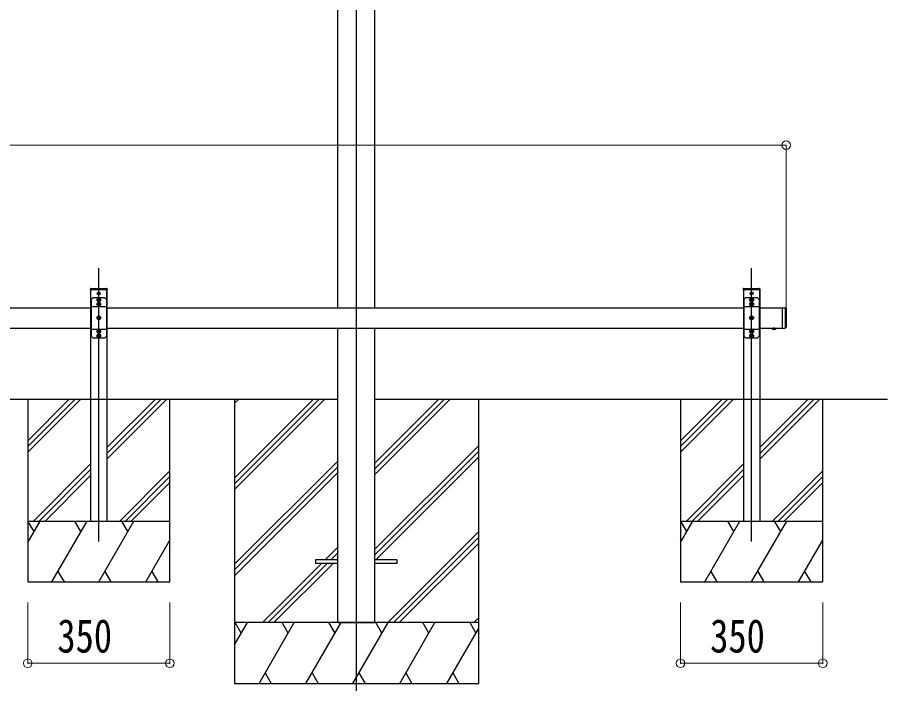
# Model space of a CAD drawing. Units: millimetres, scale not verified. Extents: x -10512 to 10512, y -7425 to 7425.
# Drawn here: x 42 to 2184, y -4759 to -3119 of the extents above; entities that cross this region are included whole.
import ezdxf
from ezdxf.enums import TextEntityAlignment as Align

# ---------------------------------------------------------------- set-up
doc = ezdxf.new("R2010")
doc.units = ezdxf.units.MM
doc.header["$LTSCALE"] = 30
for name, color, linetype in [('0-4_YKK_12', 2, 'Continuous'), ('0-5_YKK_13', 4, 'Continuous'), ('0-6_YKK_A1', 4, 'Continuous')]:
    doc.layers.add(name, color=color, linetype=linetype)
doc.layers.add('0-7_YKK_D', color=6, linetype='Continuous', lineweight=18)
doc.styles.add('ＭＳ ゴシック', font='')
doc.styles.get('ＭＳ ゴシック').set_extended_font_data('MS Gothic')

msp = doc.modelspace()

# ---------------------------------------------------------------- linework, layer by layer
at = {"layer": '0-4_YKK_12'}
for p, q in [((876.01, -4808.53), (876.01, -1751.39)), ((242.01, -4408.53), (242.01, -3736.03)), ((1849.01, -4408.53), (1849.01, -3736.03)), ((237.86, -3798.53), (246.16, -3798.53)), ((242, -3819.77), (242, -3808.3)), ((242.01, -3802.68), (242.01, -3794.38)), ((1844.86, -3798.53), (1853.16, -3798.53)), ((1849, -3819.77), (1849, -3808.3)), ((1849.01, -3802.68), (1849.01, -3794.38)), ((236.27, -3814.03), (247.74, -3814.03)), ((236.27, -3825.03), (247.74, -3825.03)), ((242, -3830.77), (242, -3819.3)), ((1843.27, -3814.03), (1854.74, -3814.03)), ((1843.27, -3825.03), (1854.74, -3825.03)), ((1849, -3830.77), (1849, -3819.3)), ((242, -3864.27), (242, -3852.8)), ((1849, -3864.27), (1849, -3852.8)), ((236.27, -3858.53), (247.74, -3858.53)), ((1843.27, -3858.53), (1854.74, -3858.53)), ((236.27, -3892.03), (247.74, -3892.03)), ((242, -3897.77), (242, -3886.3)), ((242, -3908.77), (242, -3897.3)), ((1843.27, -3892.03), (1854.74, -3892.03)), ((1849, -3897.77), (1849, -3886.3)), ((1849, -3908.77), (1849, -3897.3)), ((236.27, -3903.03), (247.74, -3903.03)), ((1843.27, -3903.03), (1854.74, -3903.03))]:
    msp.add_line(p, q, dxfattribs=at)
at = {"layer": '0-5_YKK_13'}
for p, q in [((221.51, -3788.53), (221.6, -3786.97)), ((222.5, -3788.53), (221.51, -3788.53)), ((222.5, -3788.53), (261.51, -3788.53)), ((222.6, -3786.03), (261.41, -3786.03)), ((1828.51, -3788.53), (1828.6, -3786.97)), ((1829.5, -3788.53), (1828.51, -3788.53)), ((1829.5, -3788.53), (1868.51, -3788.53)), ((1829.6, -3786.03), (1868.41, -3786.03)), ((228, -3808.53), (223, -3813.53)), ((228, -3808.53), (241.29, -3808.53)), ((239.96, -3798.18), (239.96, -3798.88)), ((239.96, -3798.18), (241.16, -3798.18)), ((239.96, -3798.88), (241.16, -3798.88)), ((241.39, -3812.69), (241.27, -3813.3)), ((241.41, -3811.66), (241.39, -3812.69)), ((241.66, -3796.48), (242.36, -3796.48)), ((241.66, -3796.48), (241.66, -3797.68)), ((241.66, -3799.38), (241.66, -3800.58)), ((241.66, -3800.58), (242.36, -3800.58)), ((242.36, -3796.48), (242.36, -3797.68)), ((242.36, -3799.38), (242.36, -3800.58)), ((242.6, -3811.66), (242.62, -3812.69)), ((242.62, -3812.69), (242.73, -3813.3)), ((242.72, -3808.53), (256, -3808.53)), ((242.86, -3798.18), (244.06, -3798.18)), ((242.86, -3798.88), (244.06, -3798.88)), ((244.06, -3798.18), (244.06, -3798.88)), ((256, -3808.53), (261, -3813.53)), ((1835, -3808.53), (1830, -3813.53)), ((1835, -3808.53), (1848.29, -3808.53)), ((1846.96, -3798.18), (1846.96, -3798.88)), ((1846.96, -3798.18), (1848.16, -3798.18)), ((1846.96, -3798.88), (1848.16, -3798.88)), ((1848.39, -3812.69), (1848.27, -3813.3)), ((1848.41, -3811.66), (1848.39, -3812.69)), ((1848.66, -3796.48), (1849.36, -3796.48)), ((1848.66, -3796.48), (1848.66, -3797.68)), ((1848.66, -3799.38), (1848.66, -3800.58)), ((1848.66, -3800.58), (1849.36, -3800.58)), ((1849.36, -3796.48), (1849.36, -3797.68)), ((1849.36, -3799.38), (1849.36, -3800.58)), ((1849.6, -3811.66), (1849.62, -3812.69)), ((1849.62, -3812.69), (1849.73, -3813.3)), ((1849.72, -3808.53), (1863, -3808.53)), ((1849.86, -3798.18), (1851.06, -3798.18)), ((1849.86, -3798.88), (1851.06, -3798.88)), ((1851.06, -3798.18), (1851.06, -3798.88)), ((1863, -3808.53), (1868, -3813.53)), ((223, -3813.53), (223, -3843.82)), ((223, -3830.93), (261, -3830.93)), ((239.63, -3813.44), (240.67, -3813.42)), ((239.63, -3814.63), (240.67, -3814.64)), ((239.63, -3824.44), (240.67, -3824.42)), ((239.63, -3825.63), (240.67, -3825.64)), ((240.67, -3813.42), (241.27, -3813.3)), ((240.67, -3814.64), (241.27, -3814.76)), ((240.67, -3824.42), (241.27, -3824.3)), ((240.67, -3825.64), (241.27, -3825.76)), ((241.39, -3815.37), (241.27, -3814.76)), ((241.39, -3823.69), (241.27, -3824.3)), ((241.39, -3826.37), (241.27, -3825.76)), ((241.41, -3816.41), (241.39, -3815.37)), ((241.41, -3822.66), (241.39, -3823.69)), ((241.41, -3827.41), (241.39, -3826.37)), ((242.6, -3816.41), (242.62, -3815.37)), ((242.6, -3822.66), (242.62, -3823.69)), ((242.6, -3827.41), (242.62, -3826.37)), ((242.62, -3815.37), (242.73, -3814.76)), ((242.62, -3823.69), (242.73, -3824.3)), ((242.62, -3826.37), (242.73, -3825.76)), ((243.34, -3813.42), (242.73, -3813.3)), ((243.34, -3814.64), (242.73, -3814.76)), ((243.34, -3824.42), (242.73, -3824.3)), ((243.34, -3825.64), (242.73, -3825.76)), ((244.38, -3813.44), (243.34, -3813.42)), ((244.38, -3814.63), (243.34, -3814.64)), ((244.38, -3824.44), (243.34, -3824.42)), ((244.38, -3825.63), (243.34, -3825.64)), ((261, -3813.53), (261, -3843.82)), ((1830, -3813.53), (1830, -3843.82)), ((1830, -3830.93), (1868, -3830.93)), ((1846.63, -3813.44), (1847.67, -3813.42)), ((1846.63, -3814.63), (1847.67, -3814.64)), ((1846.63, -3824.44), (1847.67, -3824.42)), ((1846.63, -3825.63), (1847.67, -3825.64)), ((1847.67, -3813.42), (1848.27, -3813.3)), ((1847.67, -3814.64), (1848.27, -3814.76)), ((1847.67, -3824.42), (1848.27, -3824.3)), ((1847.67, -3825.64), (1848.27, -3825.76)), ((1848.39, -3815.37), (1848.27, -3814.76)), ((1848.39, -3823.69), (1848.27, -3824.3)), ((1848.39, -3826.37), (1848.27, -3825.76)), ((1848.41, -3816.41), (1848.39, -3815.37)), ((1848.41, -3822.66), (1848.39, -3823.69)), ((1848.41, -3827.41), (1848.39, -3826.37)), ((1849.6, -3816.41), (1849.62, -3815.37)), ((1849.6, -3822.66), (1849.62, -3823.69)), ((1849.6, -3827.41), (1849.62, -3826.37)), ((1849.62, -3815.37), (1849.73, -3814.76)), ((1849.62, -3823.69), (1849.73, -3824.3)), ((1849.62, -3826.37), (1849.73, -3825.76)), ((1850.34, -3813.42), (1849.73, -3813.3)), ((1850.34, -3814.64), (1849.73, -3814.76)), ((1850.34, -3824.42), (1849.73, -3824.3)), ((1850.34, -3825.64), (1849.73, -3825.76)), ((1851.38, -3813.44), (1850.34, -3813.42)), ((1851.38, -3814.63), (1850.34, -3814.64)), ((1851.38, -3824.44), (1850.34, -3824.42)), ((1851.38, -3825.63), (1850.34, -3825.64)), ((1868, -3813.53), (1868, -3843.82)), ((223, -3845.25), (223, -3871.82)), ((261, -3845.25), (261, -3871.82)), ((1830, -3845.25), (1830, -3871.82)), ((1868, -3845.25), (1868, -3871.82)), ((223, -3873.25), (223, -3903.53)), ((239.63, -3857.94), (240.67, -3857.92)), ((239.63, -3859.13), (240.67, -3859.14)), ((240.67, -3857.92), (241.27, -3857.8)), ((240.67, -3859.14), (241.27, -3859.26)), ((241.39, -3857.19), (241.27, -3857.8)), ((241.39, -3859.87), (241.27, -3859.26)), ((241.41, -3856.16), (241.39, -3857.19)), ((241.41, -3860.91), (241.39, -3859.87)), ((242.6, -3856.16), (242.62, -3857.19)), ((242.6, -3860.91), (242.62, -3859.87)), ((242.62, -3857.19), (242.73, -3857.8)), ((242.62, -3859.87), (242.73, -3859.26)), ((243.34, -3857.92), (242.73, -3857.8)), ((243.34, -3859.14), (242.73, -3859.26)), ((244.38, -3857.94), (243.34, -3857.92)), ((244.38, -3859.13), (243.34, -3859.14)), ((261, -3873.25), (261, -3903.53)), ((1830, -3873.25), (1830, -3903.53)), ((1846.63, -3857.94), (1847.67, -3857.92)), ((1846.63, -3859.13), (1847.67, -3859.14)), ((1847.67, -3857.92), (1848.27, -3857.8)), ((1847.67, -3859.14), (1848.27, -3859.26)), ((1848.39, -3857.19), (1848.27, -3857.8)), ((1848.39, -3859.87), (1848.27, -3859.26)), ((1848.41, -3856.16), (1848.39, -3857.19)), ((1848.41, -3860.91), (1848.39, -3859.87)), ((1849.6, -3856.16), (1849.62, -3857.19)), ((1849.6, -3860.91), (1849.62, -3859.87)), ((1849.62, -3857.19), (1849.73, -3857.8)), ((1849.62, -3859.87), (1849.73, -3859.26)), ((1850.34, -3857.92), (1849.73, -3857.8)), ((1850.34, -3859.14), (1849.73, -3859.26)), ((1851.38, -3857.94), (1850.34, -3857.92)), ((1851.38, -3859.13), (1850.34, -3859.14)), ((1868, -3873.25), (1868, -3903.53)), ((223, -3886.13), (261, -3886.13)), ((239.63, -3891.44), (240.67, -3891.42)), ((239.63, -3892.63), (240.67, -3892.64)), ((240.67, -3891.42), (241.27, -3891.3)), ((240.67, -3892.64), (241.27, -3892.76)), ((241.39, -3890.69), (241.27, -3891.3)), ((241.39, -3893.37), (241.27, -3892.76)), ((241.41, -3889.66), (241.39, -3890.69)), ((241.41, -3894.41), (241.39, -3893.37)), ((242.6, -3889.66), (242.62, -3890.69)), ((242.6, -3894.41), (242.62, -3893.37)), ((242.62, -3890.69), (242.73, -3891.3)), ((242.62, -3893.37), (242.73, -3892.76)), ((243.34, -3891.42), (242.73, -3891.3)), ((243.34, -3892.64), (242.73, -3892.76)), ((244.38, -3891.44), (243.34, -3891.42)), ((244.38, -3892.63), (243.34, -3892.64)), ((1830, -3886.13), (1868, -3886.13)), ((1846.63, -3891.44), (1847.67, -3891.42)), ((1846.63, -3892.63), (1847.67, -3892.64)), ((1847.67, -3891.42), (1848.27, -3891.3)), ((1847.67, -3892.64), (1848.27, -3892.76)), ((1848.39, -3890.69), (1848.27, -3891.3)), ((1848.39, -3893.37), (1848.27, -3892.76)), ((1848.41, -3889.66), (1848.39, -3890.69)), ((1848.41, -3894.41), (1848.39, -3893.37)), ((1849.6, -3889.66), (1849.62, -3890.69)), ((1849.6, -3894.41), (1849.62, -3893.37)), ((1849.62, -3890.69), (1849.73, -3891.3)), ((1849.62, -3893.37), (1849.73, -3892.76)), ((1850.34, -3891.42), (1849.73, -3891.3)), ((1850.34, -3892.64), (1849.73, -3892.76)), ((1851.38, -3891.44), (1850.34, -3891.42)), ((1851.38, -3892.63), (1850.34, -3892.64)), ((228, -3908.53), (223, -3903.53)), ((241.29, -3908.53), (228, -3908.53)), ((239.63, -3902.44), (240.67, -3902.42)), ((239.63, -3903.63), (240.67, -3903.64)), ((240.67, -3902.42), (241.27, -3902.3)), ((240.67, -3903.64), (241.27, -3903.76)), ((241.39, -3901.69), (241.27, -3902.3)), ((241.39, -3904.37), (241.27, -3903.76)), ((241.41, -3900.66), (241.39, -3901.69)), ((241.41, -3905.41), (241.39, -3904.37)), ((242.6, -3900.66), (242.62, -3901.69)), ((242.6, -3905.41), (242.62, -3904.37)), ((242.62, -3901.69), (242.73, -3902.3)), ((242.62, -3904.37), (242.73, -3903.76)), ((256, -3908.53), (242.72, -3908.53)), ((243.34, -3902.42), (242.73, -3902.3)), ((243.34, -3903.64), (242.73, -3903.76)), ((244.38, -3902.44), (243.34, -3902.42)), ((244.38, -3903.63), (243.34, -3903.64)), ((256, -3908.53), (261, -3903.53)), ((1835, -3908.53), (1830, -3903.53)), ((1848.29, -3908.53), (1835, -3908.53)), ((1846.63, -3902.44), (1847.67, -3902.42)), ((1846.63, -3903.63), (1847.67, -3903.64)), ((1847.67, -3902.42), (1848.27, -3902.3)), ((1847.67, -3903.64), (1848.27, -3903.76)), ((1848.39, -3901.69), (1848.27, -3902.3)), ((1848.39, -3904.37), (1848.27, -3903.76)), ((1848.41, -3900.66), (1848.39, -3901.69)), ((1848.41, -3905.41), (1848.39, -3904.37)), ((1849.6, -3900.66), (1849.62, -3901.69)), ((1849.6, -3905.41), (1849.62, -3904.37)), ((1849.62, -3901.69), (1849.73, -3902.3)), ((1849.62, -3904.37), (1849.73, -3903.76)), ((1863, -3908.53), (1849.72, -3908.53)), ((1850.34, -3902.42), (1849.73, -3902.3)), ((1850.34, -3903.64), (1849.73, -3903.76)), ((1851.38, -3902.44), (1850.34, -3902.42)), ((1851.38, -3903.63), (1850.34, -3903.64)), ((1863, -3908.53), (1868, -3903.53))]:
    msp.add_line(p, q, dxfattribs=at)
for points in [[(262.41, -3786.97), (262.51, -3788.53), (261.51, -3788.53)], [(1869.41, -3786.97), (1869.51, -3788.53), (1868.51, -3788.53)]]:
    msp.add_lwpolyline(points, dxfattribs=at)
for centre, radius in [((242, -3814.03), 4.74), ((242.01, -3798.53), 3.75), ((1849, -3814.03), 4.74), ((1849.01, -3798.53), 3.75), ((242, -3825.03), 4.74), ((1849, -3825.03), 4.74), ((242, -3858.53), 4.74), ((1849, -3858.53), 4.74), ((242, -3892.03), 4.74), ((242, -3903.03), 4.74), ((1849, -3892.03), 4.74), ((1849, -3903.03), 4.74)]:
    msp.add_circle(centre, radius, dxfattribs=at)
for centre, radius, start, end in [((222.6, -3787.03), 1, 90, 176.5), ((261.41, -3787.03), 1, 3.5, 90), ((1829.6, -3787.03), 1, 90, 176.5), ((1868.41, -3787.03), 1, 3.5, 90), ((241.16, -3797.68), 0.5, 270, 0), ((241.16, -3799.38), 0.5, 0, 90), ((242, -3807.83), 1, 224.427, 315.573), ((242, -3814.03), 2.45, 75.9892, 104.0108), ((242.86, -3797.68), 0.5, 180, 270), ((242.86, -3799.38), 0.5, 90, 180), ((1848.16, -3797.68), 0.5, 270, 0), ((1848.16, -3799.38), 0.5, 0, 90), ((1849, -3807.83), 1, 224.427, 315.573), ((1849, -3814.03), 2.45, 75.9892, 104.0108), ((1849.86, -3797.68), 0.5, 180, 270), ((1849.86, -3799.38), 0.5, 90, 180), ((242, -3814.03), 2.45, 165.9892, 194.0108), ((242, -3825.03), 2.45, 165.9892, 194.0108), ((242, -3814.03), 2.45, 255.9892, 284.0108), ((242, -3825.03), 2.45, 75.9892, 104.0108), ((242, -3825.03), 2.45, 255.9892, 284.0108), ((242, -3814.03), 2.45, 345.9892, 14.0108), ((242, -3825.03), 2.45, 345.9892, 14.0108), ((1849, -3814.03), 2.45, 165.9892, 194.0108), ((1849, -3825.03), 2.45, 165.9892, 194.0108), ((1849, -3814.03), 2.45, 255.9892, 284.0108), ((1849, -3825.03), 2.45, 75.9892, 104.0108), ((1849, -3825.03), 2.45, 255.9892, 284.0108), ((1849, -3814.03), 2.45, 345.9892, 14.0108), ((1849, -3825.03), 2.45, 345.9892, 14.0108), ((222.3, -3844.53), 1, 314.427, 45.573), ((261.7, -3844.53), 1, 134.427, 225.573), ((1829.3, -3844.53), 1, 314.427, 45.573), ((1868.7, -3844.53), 1, 134.427, 225.573), ((222.3, -3872.53), 1, 314.427, 45.573), ((242, -3858.53), 2.45, 165.9892, 194.0108), ((242, -3858.53), 2.45, 75.9892, 104.0108), ((242, -3858.53), 2.45, 255.9892, 284.0108), ((242, -3858.53), 2.45, 345.9892, 14.0108), ((261.7, -3872.53), 1, 134.427, 225.573), ((1829.3, -3872.53), 1, 314.427, 45.573), ((1849, -3858.53), 2.45, 165.9892, 194.0108), ((1849, -3858.53), 2.45, 75.9892, 104.0108), ((1849, -3858.53), 2.45, 255.9892, 284.0108), ((1849, -3858.53), 2.45, 345.9892, 14.0108), ((1868.7, -3872.53), 1, 134.427, 225.573), ((242, -3892.03), 2.45, 165.9892, 194.0108), ((242, -3892.03), 2.45, 75.9892, 104.0108), ((242, -3892.03), 2.45, 255.9892, 284.0108), ((242, -3892.03), 2.45, 345.9892, 14.0108), ((1849, -3892.03), 2.45, 165.9892, 194.0108), ((1849, -3892.03), 2.45, 75.9892, 104.0108), ((1849, -3892.03), 2.45, 255.9892, 284.0108), ((1849, -3892.03), 2.45, 345.9892, 14.0108), ((242, -3903.03), 2.45, 165.9892, 194.0108), ((242, -3909.23), 1, 44.427, 135.573), ((242, -3903.03), 2.45, 75.9892, 104.0108), ((242, -3903.03), 2.45, 255.9892, 284.0108), ((242, -3903.03), 2.45, 345.9892, 14.0108), ((1849, -3903.03), 2.45, 165.9892, 194.0108), ((1849, -3909.23), 1, 44.427, 135.573), ((1849, -3903.03), 2.45, 75.9892, 104.0108), ((1849, -3903.03), 2.45, 255.9892, 284.0108), ((1849, -3903.03), 2.45, 345.9892, 14.0108)]:
    msp.add_arc(centre, radius, start, end, dxfattribs=at)
at = {"layer": '0-6_YKK_A1'}
for p, q in [((830.81, -3833.7), (830.81, -2058.53)), ((921.21, -3833.7), (921.21, -2058.53)), ((222.01, -3788.53), (262.01, -3788.53)), ((222.01, -3788.53), (222.01, -4358.53)), ((262.01, -3813.87), (262.01, -3788.53)), ((262.01, -3788.53), (262.01, -4358.53)), ((1829.01, -3788.53), (1869.01, -3788.53)), ((1829.01, -3788.53), (1829.01, -4358.53)), ((1869.01, -3813.87), (1869.01, -3788.53)), ((1869.01, -3788.53), (1869.01, -4358.53)), ((-1343.99, -3833.7), (222.01, -3833.7)), ((262.01, -3833.7), (1829.01, -3833.7)), ((1869.01, -3833.7), (1924, -3833.7)), ((1924, -3833.7), (1924, -3883.7)), ((1924, -3833.7), (1932, -3833.7)), ((1932, -3833.7), (1932, -3883.7)), ((1934, -3835.7), (1932, -3833.7)), ((1934, -3835.7), (1934, -3881.7)), ((-1343.99, -3883.7), (222.01, -3883.7)), ((262.01, -3883.7), (1829.01, -3883.7)), ((830.81, -4608.53), (830.81, -3883.7)), ((921.21, -4608.53), (921.21, -3883.7)), ((1869.01, -3883.7), (1924, -3883.7)), ((1898.1, -3883.7), (1909.9, -3883.7)), ((1898.1, -3883.7), (1898.1, -3884.22)), ((1898.1, -3884.22), (1909.9, -3884.22)), ((1901.5, -3883.7), (1906.5, -3883.7)), ((1909.9, -3883.7), (1909.9, -3884.22)), ((1924, -3883.7), (1932, -3883.7)), ((1934, -3881.7), (1932, -3883.7)), ((-1952.79, -4058.53), (830.81, -4058.53)), ((67.01, -4058.53), (67.01, -4508.53)), ((67.01, -4160.88), (169.36, -4058.53)), ((67.01, -4175.02), (183.5, -4058.53)), ((67.01, -4189.16), (197.64, -4058.53)), ((262.01, -4206.3), (409.77, -4058.53)), ((262.01, -4192.15), (395.63, -4058.53)), ((262.01, -4178.01), (381.49, -4058.53)), ((417.01, -4508.53), (417.01, -4058.53)), ((576.35, -4058.53), (576.35, -4758.53)), ((576.35, -4252.71), (770.53, -4058.53)), ((576.35, -4266.85), (784.67, -4058.53)), ((576.35, -4280.99), (798.81, -4058.53)), ((576.35, -4068.86), (586.68, -4058.53)), ((921.21, -4058.53), (2183.73, -4058.53)), ((921.55, -4244.16), (1107.18, -4058.53)), ((921.55, -4230.02), (1093.04, -4058.53)), ((921.55, -4215.88), (1078.89, -4058.53)), ((1176.35, -4058.53), (1176.35, -4758.53)), ((1674.01, -4058.53), (1674.01, -4508.53)), ((1674.01, -4160.88), (1776.36, -4058.53)), ((1674.01, -4175.02), (1790.5, -4058.53)), ((1674.01, -4189.16), (1804.64, -4058.53)), ((1869.01, -4206.3), (2016.77, -4058.53)), ((1869.01, -4192.15), (2002.63, -4058.53)), ((1869.01, -4178.01), (1988.49, -4058.53)), ((2024.01, -4508.53), (2024.01, -4058.53)), ((921.55, -4428.01), (1176.35, -4173.21)), ((921.55, -4442.15), (1176.35, -4187.35)), ((81.48, -4358.53), (222.01, -4218.01)), ((576.35, -4464.84), (831.15, -4210.04)), ((923.81, -4454.03), (1176.35, -4201.49)), ((1688.48, -4358.53), (1829.01, -4218.01)), ((95.63, -4358.53), (222.01, -4232.15)), ((293.62, -4358.53), (417.01, -4235.14)), ((576.35, -4478.98), (831.15, -4224.18)), ((576.35, -4493.13), (831.15, -4238.33)), ((1702.63, -4358.53), (1829.01, -4232.15)), ((1900.62, -4358.53), (2024.01, -4235.14)), ((109.77, -4358.53), (222.01, -4246.3)), ((307.76, -4358.53), (417.01, -4249.29)), ((1716.77, -4358.53), (1829.01, -4246.3)), ((1914.76, -4358.53), (2024.01, -4249.29)), ((321.9, -4358.53), (417.01, -4263.43)), ((1928.9, -4358.53), (2024.01, -4263.43)), ((67.01, -4411.65), (97.67, -4358.53)), ((67.01, -4358.53), (417.01, -4358.53)), ((82.67, -4384.51), (67.67, -4358.53)), ((126.54, -4508.53), (213.14, -4358.53)), ((198.14, -4384.51), (183.14, -4358.53)), ((222.01, -4358.53), (262.01, -4358.53)), ((242.01, -4508.53), (328.61, -4358.53)), ((313.61, -4384.51), (298.61, -4358.53)), ((1674.01, -4411.65), (1704.67, -4358.53)), ((1674.01, -4358.53), (2024.01, -4358.53)), ((1689.67, -4384.51), (1674.67, -4358.53)), ((1733.54, -4508.53), (1820.14, -4358.53)), ((1805.14, -4384.51), (1790.14, -4358.53)), ((1829.01, -4358.53), (1869.01, -4358.53)), ((1849.01, -4508.53), (1935.61, -4358.53)), ((1920.61, -4384.51), (1905.61, -4358.53)), ((953.16, -4608.53), (1176.35, -4385.34)), ((357.48, -4508.53), (417.01, -4405.43)), ((967.3, -4608.53), (1176.35, -4399.48)), ((1964.48, -4508.53), (2024.01, -4405.43)), ((799.29, -4454.03), (831.15, -4422.17)), ((981.44, -4608.53), (1176.35, -4413.63)), ((775.81, -4454.03), (775.81, -4463.03)), ((830.81, -4454.03), (775.81, -4454.03)), ((813.43, -4454.03), (831.15, -4436.32)), ((827.57, -4454.03), (831.15, -4450.46)), ((975.81, -4454.03), (920.81, -4454.03)), ((975.81, -4454.03), (975.81, -4463.03)), ((644.79, -4608.53), (790.29, -4463.03)), ((658.93, -4608.53), (804.43, -4463.03)), ((673.07, -4608.53), (818.57, -4463.03)), ((830.81, -4463.03), (775.81, -4463.03)), ((975.81, -4463.03), (920.81, -4463.03)), ((141.54, -4482.55), (156.54, -4508.53)), ((257.01, -4482.55), (272.01, -4508.53)), ((372.48, -4482.55), (387.48, -4508.53)), ((1748.54, -4482.55), (1763.54, -4508.53)), ((1864.01, -4482.55), (1879.01, -4508.53)), ((1979.48, -4482.55), (1994.48, -4508.53)), ((67.01, -4508.53), (417.01, -4508.53)), ((1674.01, -4508.53), (2024.01, -4508.53)), ((1165.29, -4608.53), (1176.35, -4597.47)), ((1176.35, -4608.53), (576.35, -4608.53)), ((576.35, -4662.83), (607.7, -4608.53)), ((592.7, -4634.51), (577.7, -4608.53)), ((636.56, -4758.53), (723.17, -4608.53)), ((708.17, -4634.51), (693.16, -4608.53)), ((752.03, -4758.53), (838.64, -4608.53)), ((823.64, -4634.51), (808.63, -4608.53)), ((830.81, -4608.53), (921.21, -4608.53)), ((867.5, -4758.53), (954.11, -4608.53)), ((939.11, -4634.51), (924.1, -4608.53)), ((982.97, -4758.53), (1069.58, -4608.53)), ((1054.58, -4634.51), (1039.58, -4608.53)), ((1098.44, -4758.53), (1176.35, -4623.6)), ((1155.05, -4608.53), (1170.05, -4634.51)), ((651.56, -4732.55), (666.56, -4758.53)), ((767.03, -4732.55), (782.03, -4758.53)), ((882.5, -4732.55), (897.5, -4758.53)), ((997.97, -4732.55), (1012.97, -4758.53)), ((1113.44, -4732.55), (1128.44, -4758.53)), ((576.35, -4758.53), (1176.35, -4758.53))]:
    msp.add_line(p, q, dxfattribs=at)
for points in [[(1901.55, -3886.42), (1902.85, -3883.76), (1904, -3883.14)], [(1906.45, -3886.42), (1905.15, -3883.76), (1904, -3883.14)]]:
    msp.add_lwpolyline(points, dxfattribs=at)
msp.add_arc((1904, -3878.79), 8.02, 222.61678, 317.38322, dxfattribs=at)
at = {"layer": '0-7_YKK_D'}
for p, q in [((-3055.99, -3433.7), (1934, -3433.7)), ((1934, -3834.7), (1934, -3432.7)), ((67.01, -4558.71), (67.01, -4709.71)), ((417.01, -4558.71), (417.01, -4709.71)), ((1674, -4558.71), (1674, -4709.71)), ((2024, -4558.71), (2024, -4709.71)), ((67.01, -4708.71), (417.01, -4708.71)), ((1674, -4708.71), (2024, -4708.71))]:
    msp.add_line(p, q, dxfattribs=at)
for centre in [(1934, -3433.7), (67.01, -4708.71), (417.01, -4708.71), (1674, -4708.71), (2024, -4708.71)]:
    msp.add_circle(centre, 10.62, dxfattribs=at)

# ---------------------------------------------------------------- texts
at = {"layer": '0-7_YKK_D', "style": 'ＭＳ ゴシック', "width": 0.8}
for p in [(140.01, -4707.04), (1747, -4707.04)]:
    msp.add_text('350', height=82.48, dxfattribs=at).set_placement(p, align=Align.BOTTOM_LEFT)

doc.saveas('drawing.dxf')
